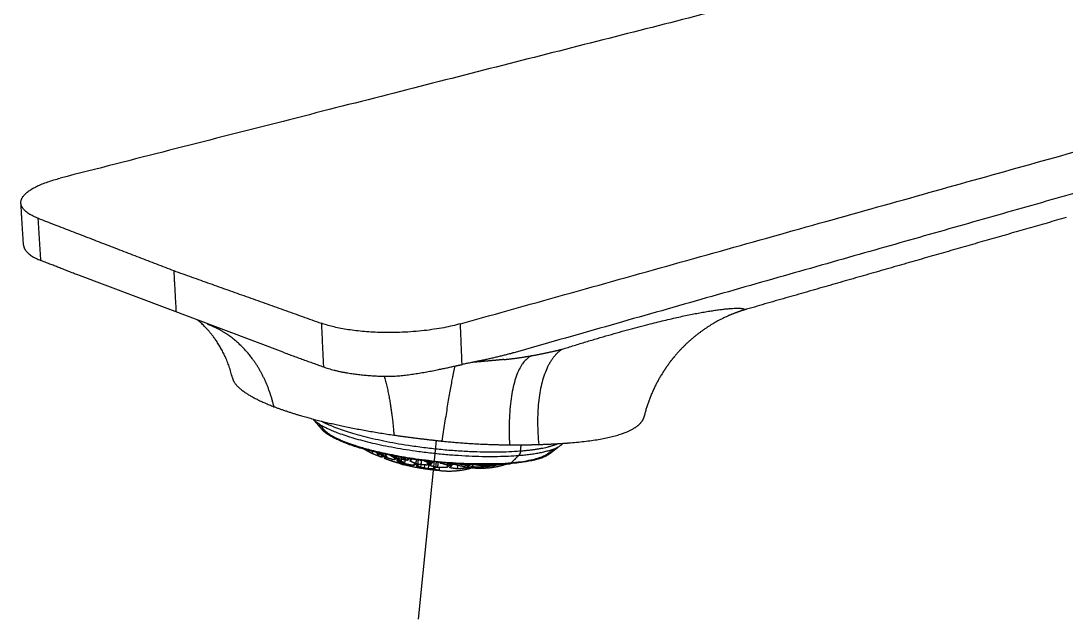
# Model space of a CAD drawing. Extents: x 10469 to 11055, y -15402 to -14985.
# Drawn here: x 10856.6 to 10942.6, y -15180.3 to -15131.2 of the extents above; entities that cross this region are included whole.
import ezdxf

# ---------------------------------------------------------------- set-up
doc = ezdxf.new("R2010")
doc.units = 0
doc.header["$MEASUREMENT"] = 0
doc.linetypes.add('CENTER2', pattern=[28.575, 19.05, -3.175, 3.175, -3.175])
doc.layers.get('0').update_dxf_attribs({"linetype": 'CONTINUOUS'})
doc.layers.add('CENTER', color=1, linetype='CENTER2')

msp = doc.modelspace()

# ---------------------------------------------------------------- linework, layer by layer
at = {"lineweight": -3}
for p, q in [((10886.576, -15166.769), (10886.551, -15167.022)), ((10887.911, -15167.024), (10887.868, -15167.454)), ((10890.282, -15167.361), (10890.247, -15167.707)), ((10889.804, -15167.655), (10889.778, -15167.922)), ((10891.697, -15167.498), (10891.659, -15167.874)), ((10891.914, -15167.633), (10891.888, -15167.887))]:
    msp.add_line(p, q, dxfattribs=at)
for p, q in [((10887.868, -15167.454), (10887.858, -15167.562)), ((10889.172, -15167.575), (10889.154, -15167.756)), ((10889.505, -15167.629), (10889.487, -15167.811)), ((10890.159, -15167.514), (10890.115, -15167.958)), ((10891.03, -15168.087), (10891.051, -15167.882))]:
    msp.add_line(p, q)
msp.add_lwpolyline([(10878.182, -15158.4), (10861.201, -15152.01)])
for points, weights, degree in [([(10976.379, -15114.403), (10922.444, -15128.139), (10859.843, -15144.083)], [639.543699271, 595.277124443, 551.010549615], 2), ([(10856.609, -15146.14), (10856.533, -15144.926), (10859.843, -15144.083)], [545.773152223, 486.425455696, 551.010549615], 2), ([(10856.826, -15149.591), (10856.718, -15147.867), (10856.609, -15146.14)], [470.572117967, 470.059594595, 469.547071224], 2), ([(10942.576, -15147.324), (10929.657, -15151.028), (10916.29, -15154.861)], [548.100145343, 538.927926429, 529.755707514], 2), ([(10856.826, -15149.591), (10856.871, -15150.313), (10858.248, -15150.853)], [546.964604638, 521.610666975, 543.843275645], 2), ([(10861.201, -15152.01), (10859.721, -15151.43), (10858.248, -15150.853)], [541.01225654, 542.427766092, 543.843275645], 2), ([(10874, -15160.496), (10874.162, -15161.243), (10875.347, -15162.072), (10877.422, -15162.869)], [548.430664026, 545.81273781, 543.407231803, 541.550019267], 3), ([(10877.422, -15162.869), (10879.864, -15163.807), (10883.423, -15164.645), (10887.294, -15165.205)], [541.550019267, 539.380005228, 538.088732413, 537.91505442], 3), ([(10881.387, -15164.759), (10881.133, -15164.466), (10880.879, -15164.173), (10880.625, -15163.88)], [482.34769839, 482.218470959, 482.089243527, 481.960016096], 3), ([(10907.084, -15164.615), (10907.541, -15164.32), (10907.807, -15163.996), (10907.888, -15163.653)], [549.294882175, 550.591520182, 551.905279958, 553.207109987], 3), ([(10881.299, -15164.383), (10881.465, -15165.055), (10883.263, -15165.758)], [474.12838279, 485.104469936, 543.963487566], 2), ([(10883.236, -15165.828), (10881.852, -15165.295), (10881.387, -15164.759)], [546.840167098, 533.998355581, 549.760103366], 2), ([(10901.647, -15165.852), (10905.641, -15165.548), (10907.084, -15164.615)], [542.284909426, 521.319009873, 549.294882175], 2), ([(10883.236, -15165.828), (10889.149, -15168.106), (10896.69, -15167.565)], [546.840167098, 385.717526063, 541.528603643], 2), ([(10885.231, -15166.455), (10885.225, -15166.517), (10885.219, -15166.579)], [549.480554944, 549.495593007, 549.510631069], 2), ([(10900.785, -15166.224), (10900.552, -15166.402), (10900.319, -15166.579), (10900.087, -15166.757)], [473.408874181, 473.473162787, 473.537451393, 473.601739999], 3), ([(10885.832, -15166.603), (10885.974, -15166.848), (10886.128, -15166.972)], [553.120637734, 550.680744957, 550.331210502], 2), ([(10885.939, -15166.69), (10885.973, -15166.67), (10886.007, -15166.644)], [547.18777332, 546.933972526, 546.76529954], 2), ([(10886.285, -15166.707), (10886.27, -15166.862), (10886.255, -15167.017)], [548.517435904, 548.554950817, 548.59246573], 2), ([(10886.446, -15166.969), (10886.349, -15167.014), (10886.255, -15167.017)], [547.845574721, 547.86325203, 548.59246573], 2), ([(10886.549, -15167.024), (10886.45, -15166.903), (10886.357, -15166.73)], [551.600172415, 551.492391125, 552.28105513], 2), ([(10886.477, -15167.104), (10886.571, -15167.101), (10886.668, -15167.058)], [548.654569943, 547.939361655, 547.908366771], 2), ([(10886.56, -15166.766), (10886.659, -15166.956), (10886.764, -15167.088)], [552.523831802, 551.58017207, 551.651138548], 2), ([(10887.856, -15167.347), (10887.399, -15167.128), (10886.954, -15166.847)], [551.915528632, 551.779487053, 552.73856871], 2), ([(10887.538, -15167.317), (10887.594, -15167.287), (10887.649, -15167.244)], [547.681683401, 547.27852705, 547.087192098], 2), ([(10887.585, -15167.337), (10887.708, -15167.486), (10887.837, -15167.557)], [551.585184458, 550.520551574, 550.779655847], 2), ([(10888.161, -15167.486), (10888.008, -15167.42), (10887.856, -15167.347)], [551.497668052, 551.748773731, 552.121483513], 2), ([(10887.856, -15167.568), (10887.975, -15167.604), (10888.078, -15167.636)], [549.24908145, 549.266821168, 549.33772273], 2), ([(10888.053, -15167.524), (10887.954, -15167.563), (10887.858, -15167.562)], [548.313406297, 548.355105933, 549.067010507], 2), ([(10888.032, -15167.62), (10888.151, -15167.634), (10888.275, -15167.587)], [549.536548277, 548.435993519, 548.369869085], 2), ([(10891.026, -15168.125), (10890.03, -15168.049), (10889.044, -15167.885), (10888.078, -15167.636)], [549.960499072, 549.874583011, 549.782581391, 549.685633718], 3), ([(10889.154, -15167.756), (10889.255, -15167.705), (10889.359, -15167.614)], [548.130544055, 547.40565888, 547.358927057], 2), ([(10890.416, -15167.983), (10890.721, -15168.045), (10891.03, -15168.087)], [548.634682151, 548.654112561, 549.02125749], 2), ([(10893.591, -15167.9), (10892.801, -15167.803), (10892.02, -15167.523)], [541.982468175, 538.097262845, 537.200621346], 2), ([(10892.365, -15168.14), (10893.016, -15168.087), (10893.651, -15167.907)], [549.196564617, 547.512136796, 547.91262437], 2), ([(10894.96, -15167.929), (10894.278, -15167.985), (10893.591, -15167.9)], [551.141274303, 545.403387005, 541.982468175], 2), ([(10893.784, -15167.765), (10893.792, -15167.69), (10893.8, -15167.614)], [547.969409014, 547.951259542, 547.933110069], 2), ([(10896.687, -15167.557), (10895.838, -15167.858), (10894.96, -15167.929)], [550.392580894, 548.865005037, 551.141274303], 2), ([(10896.69, -15167.565), (10896.784, -15167.558), (10896.876, -15167.551)], [541.528603643, 544.265461854, 547.100105997], 2)]:
    msp.add_rational_spline(points, weights, degree=degree)
for points, weights, degree in [([(10892.761, -15156.057), (10956.011, -15138.356), (11010.087, -15123.223)], [521.865398011, 566.13197284, 610.398547668], 2), ([(10951.849, -15142.883), (10925.467, -15150.384), (10897.161, -15158.432)], [564.173944818, 544.998671914, 525.82339901], 2), ([(10858.034, -15147.386), (10856.654, -15146.853), (10856.609, -15146.14)], [542.65182323, 520.47071042, 545.773152223], 2), ([(10858.248, -15150.853), (10858.141, -15149.121), (10858.034, -15147.386)], [543.843275645, 543.247549437, 542.65182323], 2), ([(10858.034, -15147.386), (10863.552, -15149.515), (10869.18, -15151.687)], [542.65182323, 537.394171143, 532.136519055], 2), ([(10869.18, -15151.687), (10869.273, -15153.387), (10869.367, -15155.083)], [532.136519055, 532.710154373, 533.283789692], 2), ([(10869.18, -15151.687), (10875.191, -15153.829), (10881.32, -15156.013)], [532.136519055, 527.051987175, 521.967455295], 2), ([(10881.32, -15156.013), (10881.405, -15157.807), (10881.49, -15159.597)], [521.967455295, 522.563181503, 523.15890771], 2), ([(10892.761, -15156.057), (10886.423, -15157.831), (10881.32, -15156.013)], [521.865398011, 369.326700822, 521.967455295], 2), ([(10892.896, -15159.404), (10892.829, -15157.732), (10892.761, -15156.057)], [522.977656819, 522.421527415, 521.865398011], 2), ([(10878.182, -15158.4), (10879.831, -15158.997), (10881.49, -15159.597)], [525.896709042, 524.527808376, 523.15890771], 2), ([(10896.949, -15158.491), (10895.604, -15158.861), (10894.252, -15159.119), (10892.896, -15159.404)], [525.684617649, 524.803290149, 523.886080424, 522.977656819], 3), ([(10896.341, -15158.997), (10897.14, -15158.918), (10897.908, -15158.804), (10898.642, -15158.674)], [529.38046061, 529.903700047, 530.453337796, 531.025386161], 3), ([(10898.642, -15158.674), (10896.485, -15159.597), (10896.794, -15166.006)], [531.025386161, 468.241350681, 539.487261569], 2), ([(10897.161, -15158.432), (10897.09, -15158.452), (10897.02, -15158.472), (10896.949, -15158.491)], [525.82339901, 525.777273484, 525.731012021, 525.684617649], 3), ([(10898.642, -15158.674), (10899.507, -15158.521), (10900.331, -15158.341), (10901.115, -15158.148)], [531.025386161, 531.700655585, 532.402426144, 533.124416217], 3), ([(10901.115, -15158.148), (10898.602, -15159.851), (10899.204, -15165.977)], [533.124416217, 475.75747824, 540.705989935], 2), ([(10881.49, -15159.597), (10883.632, -15160.372), (10887.029, -15160.374)], [523.15890771, 481.52784409, 521.396995305], 2), ([(10887.029, -15160.374), (10888.913, -15160.282), (10890.839, -15159.847), (10892.393, -15159.512)], [521.396995305, 521.363771589, 521.790383524, 522.66778508], 3), ([(10892.296, -15159.533), (10891.918, -15161.091), (10891.238, -15165.697)], [488.714022949, 475.181611484, 538.009273045], 2), ([(10892.393, -15159.512), (10892.565, -15159.475), (10892.733, -15159.439), (10892.896, -15159.404)], [522.66778508, 522.765489863, 522.868784606, 522.977656819], 3), ([(10886.486, -15160.368), (10887.049, -15162.232), (10887.294, -15165.205)], [474.06996261, 489.123192828, 537.91505442], 2), ([(10880.629, -15163.881), (10881.162, -15164.436), (10882.595, -15164.987)], [483.775773254, 501.938412128, 546.090904621], 2), ([(10881.387, -15164.759), (10881.186, -15164.527), (10881.178, -15164.309)], [549.760103366, 547.329039457, 550.468067334], 2), ([(10882.595, -15164.987), (10889.241, -15167.541), (10897.551, -15166.876)], [546.090904621, 382.463779953, 547.709484808], 2), ([(10887.294, -15165.205), (10888.394, -15165.364), (10889.513, -15165.506), (10890.633, -15165.632)], [537.91505442, 537.865709417, 537.884177656, 537.958846706], 3), ([(10890.633, -15165.632), (10890.834, -15165.655), (10891.036, -15165.676), (10891.238, -15165.697)], [537.958846706, 537.972314376, 537.989117731, 538.009273045], 3), ([(10883.263, -15165.758), (10897.903, -15171.483), (10900.249, -15166.403)], [1826.35064431, 367.633565395, 544.543392925], 2), ([(10885.502, -15166.723), (10885.138, -15166.545), (10884.788, -15166.335)], [548.713309609, 548.141882337, 548.125557629], 2), ([(10891.238, -15165.697), (10893.16, -15165.895), (10895.038, -15165.995), (10896.794, -15166.006)], [538.009273045, 538.201017928, 538.716763494, 539.487261569], 3), ([(10896.794, -15166.006), (10897.625, -15166.012), (10898.43, -15166.001), (10899.204, -15165.977)], [539.487261569, 539.85265966, 540.263278359, 540.705989935], 3), ([(10900.379, -15166.359), (10900.165, -15167.285), (10896.876, -15167.551)], [472.904918657, 465.785892362, 548.738734814], 2), ([(10897.551, -15166.876), (10900.507, -15166.639), (10901.213, -15165.878)], [546.375540586, 477.209203207, 471.87273047], 2), ([(10897.705, -15166.505), (10897.68, -15166.747), (10897.551, -15166.876)], [546.179253984, 504.657564738, 546.375540586], 2), ([(10897.705, -15166.505), (10899.753, -15166.343), (10900.777, -15165.907)], [546.179253984, 497.206377129, 480.399226436], 2), ([(10897.705, -15166.505), (10897.733, -15166.236), (10897.761, -15165.966)], [546.179253984, 546.114340443, 546.049426902], 2), ([(10899.204, -15165.977), (10900.055, -15165.951), (10900.877, -15165.911), (10901.647, -15165.852)], [540.705989935, 541.193466732, 541.718424792, 542.284909426], 3), ([(10885.521, -15166.528), (10885.511, -15166.626), (10885.502, -15166.723)], [548.666109925, 548.689709767, 548.713309609], 2), ([(10886.255, -15167.017), (10885.875, -15166.881), (10885.502, -15166.723)], [548.59246573, 548.460529163, 548.713309609], 2), ([(10885.945, -15166.63), (10885.942, -15166.66), (10885.939, -15166.69)], [547.173226468, 547.180499894, 547.18777332], 2), ([(10886.551, -15167.022), (10886.24, -15166.868), (10885.939, -15166.69)], [547.759938329, 547.268055239, 547.18777332], 2), ([(10887.096, -15167.345), (10886.782, -15167.235), (10886.477, -15167.104)], [549.205099951, 548.741501541, 548.654569943], 2), ([(10887.315, -15167.243), (10886.931, -15167.143), (10886.551, -15167.022)], [547.622498843, 547.494869153, 547.759938329], 2), ([(10887.111, -15167.187), (10887.103, -15167.266), (10887.096, -15167.345)], [549.167093462, 549.186096706, 549.205099951], 2), ([(10887.858, -15167.562), (10887.475, -15167.464), (10887.096, -15167.345)], [549.067010507, 548.954502435, 549.205099951], 2), ([(10887.624, -15167.14), (10887.397, -15167.025), (10887.176, -15166.897)], [546.764161858, 546.398408122, 546.260724425], 2), ([(10887.332, -15167.066), (10887.324, -15167.154), (10887.315, -15167.243)], [547.579826528, 547.601162686, 547.622498843], 2), ([(10887.468, -15167.135), (10887.391, -15167.201), (10887.315, -15167.243)], [546.913771605, 547.065898571, 547.622498843], 2), ([(10887.521, -15167.177), (10887.492, -15167.162), (10887.462, -15167.146)], [551.963549808, 551.980968786, 552.003061462], 2), ([(10887.486, -15166.949), (10887.477, -15167.042), (10887.468, -15167.135)], [546.868735178, 546.891253392, 546.913771605], 2), ([(10887.552, -15167.18), (10887.545, -15167.249), (10887.538, -15167.317)], [547.648760853, 547.665222127, 547.681683401], 2), ([(10888.157, -15167.562), (10887.844, -15167.45), (10887.538, -15167.317)], [548.233085927, 547.764686797, 547.681683401], 2), ([(10887.641, -15166.976), (10887.632, -15167.058), (10887.624, -15167.14)], [546.724702819, 546.744432338, 546.764161858], 2), ([(10888.397, -15167.285), (10888.01, -15167.224), (10887.624, -15167.14)], [546.608362134, 546.481275147, 546.764161858], 2), ([(10887.962, -15167.033), (10888.181, -15167.163), (10888.403, -15167.279)], [536.315459091, 535.752091632, 535.439079776], 2), ([(10888.188, -15167.25), (10888.172, -15167.406), (10888.157, -15167.562)], [548.157901922, 548.195493924, 548.233085927], 2), ([(10888.415, -15167.105), (10888.406, -15167.195), (10888.397, -15167.285)], [546.565047431, 546.586704782, 546.608362134], 2), ([(10888.535, -15167.124), (10888.466, -15167.213), (10888.397, -15167.285)], [545.935291876, 546.118611359, 546.608362134], 2), ([(10888.643, -15167.143), (10888.632, -15167.245), (10888.622, -15167.348)], [546.615319733, 546.64000491, 546.664690087], 2), ([(10888.622, -15167.348), (10888.704, -15167.263), (10888.786, -15167.154)], [546.664690087, 546.086940808, 545.935075948], 2), ([(10889.24, -15167.6), (10888.927, -15167.485), (10888.622, -15167.348)], [547.217874013, 546.739187281, 546.664690087], 2), ([(10889.121, -15167.213), (10889.102, -15167.41), (10889.082, -15167.607)], [547.275314611, 547.322784975, 547.370255339], 2), ([(10889.276, -15167.235), (10889.258, -15167.418), (10889.24, -15167.6)], [547.129739297, 547.173806655, 547.217874013], 2), ([(10889.541, -15167.27), (10889.523, -15167.45), (10889.505, -15167.629)], [549.339289318, 549.382670556, 549.426051794], 2), ([(10889.734, -15167.295), (10889.957, -15167.395), (10890.185, -15167.482)], [545.825835046, 545.956559292, 546.315642085], 2), ([(10890.346, -15167.446), (10890.22, -15167.397), (10890.096, -15167.345)], [546.156182438, 545.956180095, 545.827060005], 2), ([(10890.354, -15167.369), (10890.35, -15167.408), (10890.346, -15167.446)], [546.13766174, 546.146922089, 546.156182438], 2), ([(10896.876, -15167.551), (10897.213, -15167.214), (10897.551, -15166.876)], [547.100105997, 546.737823292, 546.375540586], 2), ([(10888.21, -15167.66), (10888.146, -15167.642), (10888.082, -15167.623)], [549.174524509, 549.141066161, 549.123060914], 2), ([(10888.928, -15167.707), (10888.541, -15167.645), (10888.157, -15167.562)], [548.077363993, 547.968487487, 548.233085927], 2), ([(10888.718, -15167.671), (10888.712, -15167.728), (10888.706, -15167.785)], [549.627047694, 549.640859525, 549.654671357], 2), ([(10888.878, -15167.821), (10888.792, -15167.804), (10888.706, -15167.785)], [549.558830738, 549.597943367, 549.654671357], 2), ([(10888.95, -15167.488), (10888.939, -15167.597), (10888.928, -15167.707)], [548.024632102, 548.050998047, 548.077363993], 2), ([(10889.082, -15167.607), (10889.004, -15167.668), (10888.928, -15167.707)], [547.370255339, 547.53086013, 548.077363993], 2), ([(10889.778, -15167.922), (10889.462, -15167.85), (10889.154, -15167.756)], [548.663054279, 548.211700506, 548.130544055], 2), ([(10890.02, -15167.669), (10889.63, -15167.646), (10889.24, -15167.6)], [547.043777693, 546.933973679, 547.217874013], 2), ([(10890.556, -15167.994), (10890.167, -15167.969), (10889.778, -15167.922)], [548.489758545, 548.394472987, 548.663054279], 2), ([(10890.044, -15167.427), (10890.032, -15167.548), (10890.02, -15167.669)], [546.985378252, 547.014577972, 547.043777693], 2), ([(10890.185, -15167.482), (10890.102, -15167.588), (10890.02, -15167.669)], [546.315642085, 546.473287042, 547.043777693], 2), ([(10890.247, -15167.707), (10890.378, -15167.578), (10890.51, -15167.386)], [547.094045572, 546.188441878, 546.322424204], 2), ([(10890.871, -15167.88), (10890.556, -15167.804), (10890.247, -15167.707)], [547.628134425, 547.165031139, 547.094045572], 2), ([(10890.575, -15167.803), (10890.565, -15167.899), (10890.556, -15167.994)], [548.443687011, 548.466722778, 548.489758545], 2), ([(10890.712, -15167.898), (10890.633, -15167.957), (10890.556, -15167.994)], [547.783378468, 547.947960553, 548.489758545], 2), ([(10890.716, -15167.857), (10890.714, -15167.878), (10890.712, -15167.898)], [547.773574053, 547.778476261, 547.783378468], 2), ([(10890.76, -15167.413), (10890.739, -15167.627), (10890.717, -15167.841)], [547.666278956, 547.718007834, 547.769736712], 2), ([(10890.916, -15167.428), (10890.894, -15167.654), (10890.871, -15167.88)], [547.519273019, 547.573703722, 547.628134425], 2), ([(10891.659, -15167.874), (10891.266, -15167.888), (10890.871, -15167.88)], [547.436055427, 547.338331457, 547.628134425], 2), ([(10891.027, -15168.114), (10891.699, -15168.194), (10892.365, -15168.14)], [540.219866772, 543.602243788, 549.196564617], 2), ([(10891.088, -15167.512), (10891.092, -15167.474), (10891.096, -15167.437)], [548.882152435, 548.873065371, 548.863978306], 2), ([(10891.088, -15167.512), (10891.145, -15167.51), (10891.202, -15167.507)], [546.148301618, 546.155908153, 546.172317913], 2), ([(10891.202, -15167.507), (10891.44, -15167.586), (10891.682, -15167.652)], [546.172317913, 546.216572785, 546.511690145], 2), ([(10891.825, -15167.689), (10891.742, -15167.794), (10891.659, -15167.874)], [546.70840251, 546.868300484, 547.436055427], 2), ([(10891.988, -15167.641), (10891.839, -15167.602), (10891.69, -15167.559)], [546.545907626, 546.316671368, 546.184128211], 2), ([(10891.843, -15167.51), (10891.834, -15167.6), (10891.825, -15167.689)], [546.66526564, 546.686834075, 546.70840251], 2), ([(10891.849, -15167.457), (10891.848, -15167.458), (10891.848, -15167.46)], [546.65245589, 546.652783541, 546.653111193], 2), ([(10891.888, -15167.887), (10891.998, -15167.78), (10892.11, -15167.63)], [547.480459461, 546.725145422, 546.691639721], 2), ([(10892.519, -15167.985), (10892.201, -15167.947), (10891.888, -15167.887)], [547.997676042, 547.5433179, 547.480459461], 2), ([(10892.487, -15167.589), (10892.238, -15167.619), (10891.988, -15167.641)], [546.313371192, 546.347073365, 546.545907626], 2), ([(10892.519, -15167.985), (10892.534, -15167.838), (10892.548, -15167.692)], [547.997676042, 547.962290129, 547.926904215], 2), ([(10893.313, -15167.903), (10892.917, -15167.955), (10892.519, -15167.985)], [547.786007525, 547.697088282, 547.997676042], 2), ([(10893.313, -15167.903), (10893.548, -15167.834), (10893.784, -15167.765)], [546.922513756, 547.298894422, 547.969409014], 2), ([(10893.359, -15167.699), (10893.35, -15167.787), (10893.341, -15167.875)], [547.619907426, 547.64110542, 547.662303414], 2), ([(10893.481, -15167.716), (10893.411, -15167.804), (10893.341, -15167.875)], [547.057718005, 547.217556694, 547.662303414], 2), ([(10893.493, -15167.601), (10893.487, -15167.658), (10893.481, -15167.716)], [547.030111216, 547.04391461, 547.057718005], 2), ([(10893.799, -15167.624), (10893.642, -15167.655), (10893.485, -15167.682)], [546.782063463, 546.879373631, 547.041411482], 2), ([(10896.089, -15167.6), (10894.884, -15167.931), (10893.644, -15167.806)], [549.087682386, 541.562201427, 541.525239864], 2)]:
    msp.add_rational_spline(points, weights, degree=degree, dxfattribs=at)
for points, weights, degree, knots in [([(10901.115, -15158.148), (10905.489, -15156.771), (10909.27, -15155.769), (10913.245, -15154.993), (10914.284, -15154.849), (10915.339, -15154.771), (10915.611, -15154.767), (10916.042, -15154.799), (10916.145, -15154.846), (10916.113, -15154.913)], [533.124416217, 535.201624514, 538.170086647, 543.555022292, 545.509945204, 548.522015721, 549.550541141, 551.921808229, 553.261243182, 554.605949973], 3, [-25.120669, -25.120669, -25.120669, -25.120669, -12.560335, -12.560335, -6.280167, -6.280167, -3.140084, -3.140084, 0.895302, 0.895302, 0.895302, 0.895302]), ([(10877.422, -15162.869), (10876.93, -15160.767), (10875.908, -15158.94), (10873.751, -15156.974), (10872.887, -15156.446), (10871.955, -15156.096)], [541.550019267, 540.537952875, 539.222524437, 537.039147541, 536.248511103, 535.46364584], 3, [0, 0, 0, 0, 5.953233, 5.953233, 9.14092, 9.14092, 9.14092, 9.14092]), ([(10896.34, -15158.993), (10896.13, -15159.013), (10895.919, -15159.033), (10895.706, -15159.053), (10895.053, -15159.114), (10894.404, -15159.171), (10893.749, -15159.227)], [529.380185016, 529.047828499, 528.715743398, 528.383939107, 527.378298705, 526.368987051, 525.359995311], 3, [4.875253, 4.875253, 4.875253, 4.875253, 5.964452, 5.964452, 5.964452, 9.273565, 9.273565, 9.273565, 9.273565]), ([(10881.341, -15164.062), (10881.819, -15164.323), (10882.477, -15164.576), (10889.189, -15167.164), (10897.656, -15166.509)], [509.991222487, 525.028168533, 545.907484533, 382.36039363, 546.142558894], 2, [-16.010199, -16.010199, -16.010199, -14.110676, -14.110676, 0, 0, 0]), ([(10892.632, -15167.564), (10892.741, -15167.589), (10893.164, -15167.675), (10893.481, -15167.716)], [546.558756424, 546.522477795, 546.585726098, 547.057718005], 2, [-0.2485313, -0.2485313, -0.2485313, 0, 0.7056054, 0.7056054, 0.7056054]), ([(10893.95, -15167.618), (10894.159, -15167.658), (10894.919, -15167.757), (10895.467, -15167.738)], [554.168782565, 553.513794042, 551.931393417, 552.293233765], 2, [-0.553348, -0.553348, -0.553348, 0, 1.453242, 1.453242, 1.453242])]:
    msp.add_rational_spline(points, weights, degree=degree, knots=knots, dxfattribs=at)
for points, weights, knots in [([(10916.289, -15154.861), (10915.78, -15155.007), (10915.252, -15155.197), (10914.729, -15155.431), (10913.06, -15156.178), (10911.488, -15157.361), (10910.269, -15158.858), (10910.131, -15159.028), (10909.997, -15159.202), (10909.681, -15159.637), (10909.503, -15159.902), (10909.336, -15160.173), (10908.672, -15161.252), (10908.18, -15162.422), (10907.873, -15163.649)], [555.42773719, 555.15619915, 554.932638478, 554.742117095, 554.123536813, 553.8188415, 553.599644604, 553.574786636, 553.551374392, 553.497150578, 553.467786065, 553.440771696, 553.335806755, 553.255319916, 553.205911612], [0.001273, 0.001273, 0.001273, 0.001273, 1.555335, 1.555335, 1.555335, 6.545053, 6.545053, 6.545053, 7.105814, 7.105814, 7.919812, 7.919812, 7.919812, 11.160013, 11.160013, 11.160013, 11.160013]), ([(10874.001, -15160.495), (10873.42, -15157.935), (10871.718, -15156.209), (10871.183, -15155.782), (10871.144, -15155.752)], [548.430816936, 546.181232138, 543.835600929, 540.646175849, 540.311935011], [0.113284, 0.113284, 0.113284, 0.113284, 8.772696, 9.752916, 9.752916, 9.752916, 9.752916])]:
    msp.add_rational_spline(points, weights, degree=3, knots=knots)
at = {"layer": 'CENTER', "color": 1}
msp.add_line((10890.762, -15165.646), (10889.291, -15180.331), dxfattribs=at)

doc.saveas('drawing.dxf')
